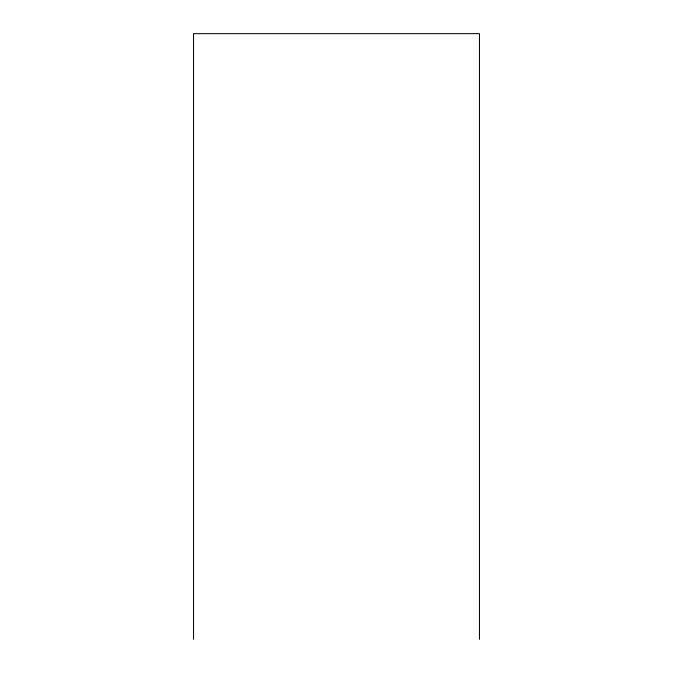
<?xml version="1.0" encoding="UTF-8"?>
<svg xmlns="http://www.w3.org/2000/svg" width="673" height="673" viewBox="0 0 673 673"><rect width="100%" height="100%" fill="white"/><g stroke="black" fill="none" stroke-linecap="round" stroke-linejoin="round"><path stroke-width="1.01" d="M479.462 639.35L479.462 33.65L193.538 33.65L193.538 639.35"/></g></svg>
